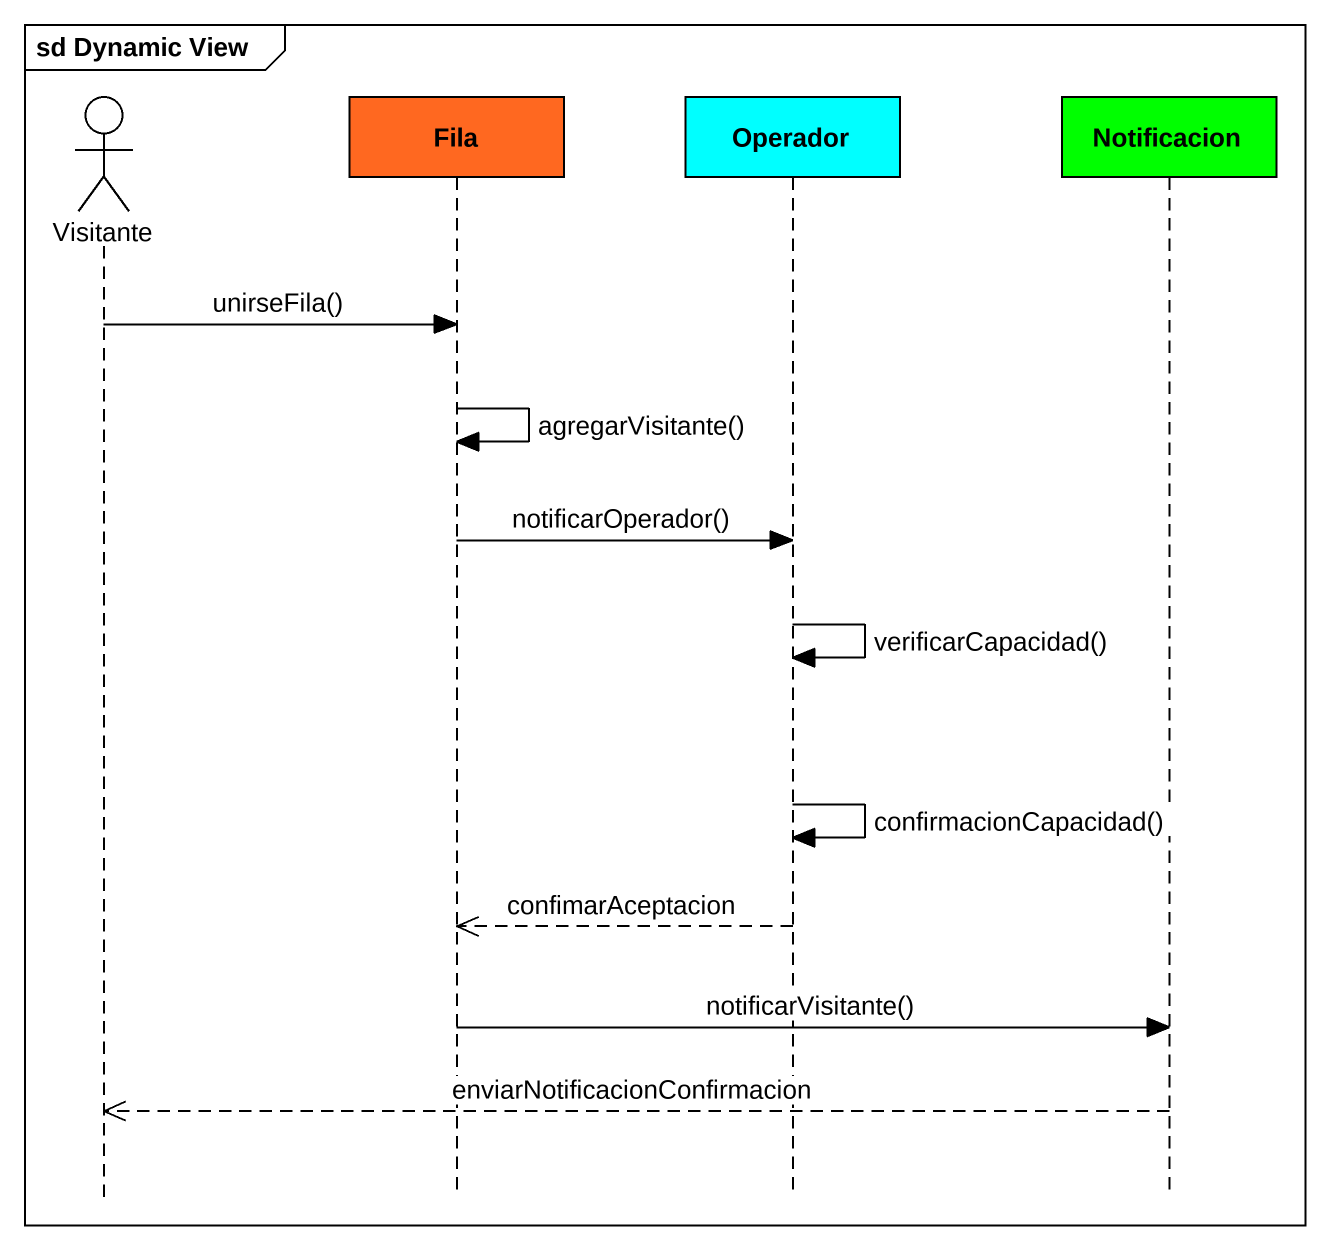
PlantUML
@startuml
mainframe sd Dynamic View
hide footbox
actor Visitante
participant Fila #FF6820
participant Operador #00FFFF
participant Notificacion #00FF00

Visitante -> Fila : unirseFila()
Fila -> Fila : agregarVisitante()
Fila -> Operador : notificarOperador()
Operador -> Operador : verificarCapacidad()
Operador -> Operador : confirmacionCapacidad()
Operador -->> Fila : confimarAceptacion
Fila -> Notificacion : notificarVisitante()
Notificacion -->> Visitante : enviarNotificacionConfirmacion
@enduml
